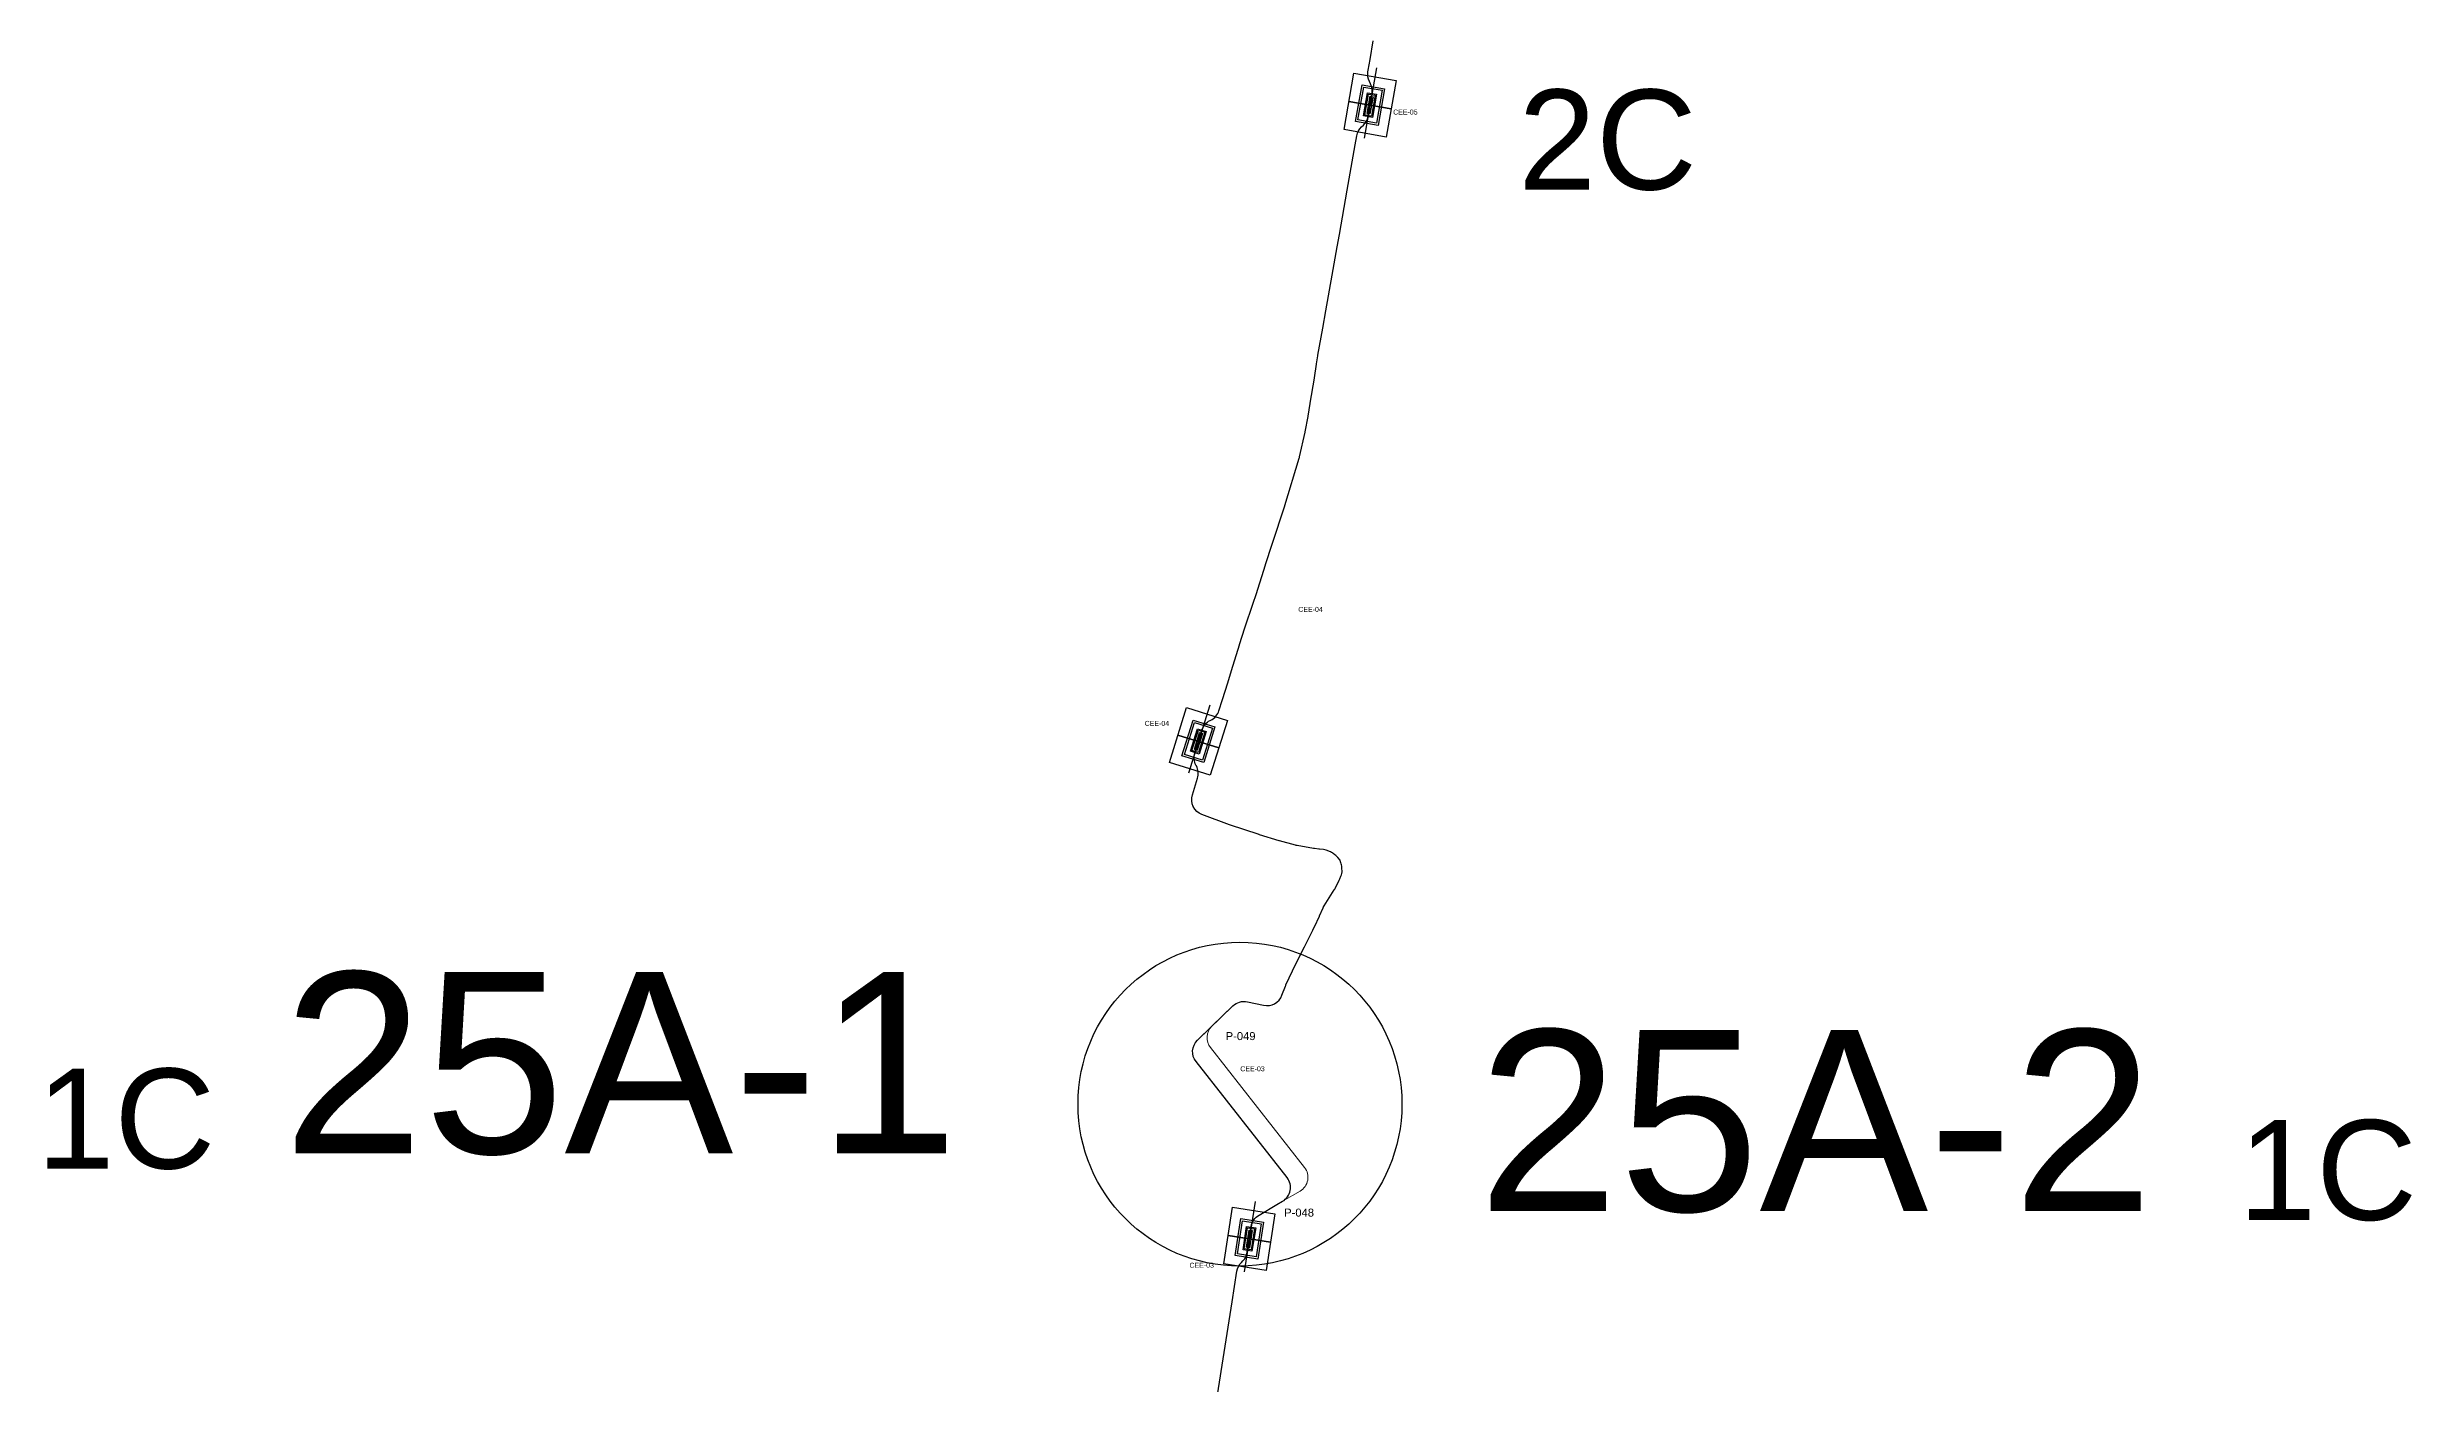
# Model space of a CAD drawing. Header units: metres. Extents: x 454908 to 510509, y 4717009 to 4730077.
# Drawn here: x 500370 to 502734, y 4721768 to 4723104 of the extents above; entities that cross this region are included whole.
import ezdxf

# ---------------------------------------------------------------- set-up
doc = ezdxf.new("R2010")
doc.units = ezdxf.units.M
doc.header["$LTSCALE"] = 0.01
doc.header["$MEASUREMENT"] = 0
doc.layers.get('0').update_dxf_attribs({"lineweight": 0})
for name, color, linetype in [('--PHD', 6, 'Continuous'), ('....pat directa', 5, 'Continuous'), ('10TRZ_LINEA_PK', 4, 'Continuous'), ('CE', 7, 'Continuous')]:
    doc.layers.add(name, color=color, linetype=linetype)
for name, color, linetype, lineweight in [('--PUNTOS NOTABLES', 7, 'Continuous', 0), ('LEAR TRAMOS AEREOS TEXTO', 2, 'Continuous', 0), ('LEAR TRAMOS SUBTERRANEOS 1c', 5, 'Continuous', 0), ('LEAR TRAMOS SUBTERRANEOS 2c', 7, 'Continuous', 0), ('NUMERO CIRCUITOS', 6, 'Continuous', 0)]:
    doc.layers.add(name, color=color, linetype=linetype, lineweight=lineweight)
doc.styles.add('SOLARIA 2', font='arial.ttf')
doc.styles.get("Standard").update_dxf_attribs({"font": 'arial.ttf'})

# ---------------------------------------------------------------- blocks, each defined once
blk = doc.blocks.new('A$Cf7c1e7a3')
at = {"color": 3}
for points in [[(17.8, 39.7), (43.2, 5.1)], [(17.8, 39.7), (43.2, 5.1)], [(43.2, 5.1), (17.8, 39.7)]]:
    blk.add_lwpolyline(points, dxfattribs=at)
at = {"layer": '10TRZ_LINEA_PK', "color": 5}
for points in [[(41, 56.6), (66.3, 22), (20, -11.9), (-5.3, 22.7)], [(38.8, 42.6), (52.4, 24.2), (22.2, 2.1), (8.7, 20.5)], [(37.4, 33), (42.7, 25.7), (23.7, 11.7), (18.3, 19.1)]]:
    blk.add_lwpolyline(points, close=True, dxfattribs=at)
at = {"layer": '10TRZ_LINEA_PK', "color": 41, "true_color": 0xf4ee51}
blk.add_lwpolyline([(0, 0), (57.5, 42.1)], dxfattribs=at)
at = {"layer": '10TRZ_LINEA_PK', "color": 1}
for points in [[(38.4, 39.8), (49.6, 24.6), (22.6, 4.9), (11.5, 20.1)], [(37.1, 31.5), (41.2, 25.9), (23.9, 13.3), (19.9, 18.8)], [(36.7, 28.7), (38.4, 26.3), (24.4, 16), (22.6, 18.4), (36.7, 28.7)]]:
    blk.add_lwpolyline(points, close=True, dxfattribs=at)
at = {"layer": '10TRZ_LINEA_PK', "color": 5}
blk.add_lwpolyline([(43.2, 5.1), (17.8, 39.7)], dxfattribs=at)
at = {"layer": '10TRZ_LINEA_PK', "color": 1}
blk.add_lwpolyline([(22.6, 18.4), (38.4, 26.3), (36.7, 28.7), (24.4, 16)], dxfattribs=at)

msp = doc.modelspace()

# ---------------------------------------------------------------- linework, layer by layer
at = {"layer": '--PHD'}
msp.add_circle((501562.267, 4722047.112), 161.933, dxfattribs=at)
at = {"layer": '....pat directa', "color": 4}
for points in [[(501692.353, 4723046.129), (501694.328, 4723057.409, 0.15965579), (501692.904, 4723067.27), (501691.739, 4723069.622, -0.15722119), (501690.29, 4723079.334), (501690.623, 4723081.202), (501692.348, 4723091.798, -0.00113788), (501692.36, 4723091.869), (501695.446, 4723110.291, -0.00267255)], [(501520.697, 4722409.856), (501524.239, 4722421.193, -0.20425466), (501532.379, 4722430.744), (501533.148, 4722431.127, 0.20263203), (501541.257, 4722440.583), (501544.783, 4722451.628), (501549.996, 4722468.478, 0.00023911), (501550, 4722468.493), (501553.806, 4722480.836, 0.00007247), (501553.807, 4722480.841), (501561.734, 4722506.578, -0.00540741), (501561.839, 4722506.908), (501567.271, 4722523.279, -0.0000028), (501567.271, 4722523.279), (501575.486, 4722548.033, 0.00254291), (501575.536, 4722548.188), (501578.312, 4722556.847, 0.00005633), (501578.313, 4722556.85), (501587.809, 4722586.493, -0.00164914), (501587.841, 4722586.593), (501594.602, 4722607.229, 0.00011264), (501594.604, 4722607.236), (501607.104, 4722645.447, 0.00577531), (501607.214, 4722645.799), (501621.528, 4722693.238, 0.01717311), (501621.809, 4722694.3), (501627.433, 4722718.943, 0.00928256), (501627.555, 4722719.525), (501630.443, 4722734.77, 0.00609192), (501630.511, 4722735.154), (501632.606, 4722747.906, -0.00155785), (501632.623, 4722748.004), (501636.886, 4722772.977, 0.00678149), (501636.953, 4722773.406), (501638.924, 4722787.193, -0.00154475), (501638.938, 4722787.291), (501640.172, 4722795.555, -0.00668149), (501640.24, 4722795.977), (501645.036, 4722823.117, -0.00006649), (501645.036, 4722823.121), (501648.101, 4722840.443, -0.00040269), (501648.106, 4722840.468), (501654.46, 4722876.042, -0.00038868), (501654.464, 4722876.066), (501659.557, 4722904.323, -0.00009155), (501659.558, 4722904.328), (501661.804, 4722916.767, 0.00145973), (501661.821, 4722916.859), (501669.533, 4722961.037, -0.0004823), (501669.538, 4722961.067), (501674.534, 4722989.362, -0.00017561), (501674.536, 4722989.373), (501677.577, 4723006.523), (501679.147, 4723015.492, -0.15992617), (501683.848, 4723024.295), (501685.677, 4723026.046, 0.15992617), (501690.378, 4723034.849), (501692.353, 4723046.129)], [(501571.621, 4721912.412), (501573.585, 4721924.897, -0.22545174), (501581.333, 4721936.234), (501599.123, 4721946.604), (501604.873, 4721949.956, 0.45523221), (501609.398, 4721973.662), (501518.339, 4722089.6, -0.38396403), (501519.782, 4722110.968), (501555.185, 4722145.307, -0.25083096), (501569.705, 4722149.46), (501585.92, 4722145.955, 0.37202693), (501604.28, 4722155.972), (501607.721, 4722165.139, -0.0215265), (501608.26, 4722166.406), (501618.238, 4722187.322, -0.0023012), (501618.302, 4722187.454), (501622.404, 4722195.852, -0.00309013), (501622.492, 4722196.029), (501626.754, 4722204.489, 0.00067737), (501626.773, 4722204.528), (501635.081, 4722221.129, 0.00033186), (501635.091, 4722221.148), (501636.597, 4722224.169, 0.00706051), (501636.793, 4722224.576), (501641.74, 4722235.237, 0.00117945), (501641.772, 4722235.306), (501645.482, 4722243.403, -0.03310079), (501646.489, 4722245.265), (501656.624, 4722261.357, 0.02600938), (501657.437, 4722262.808), (501661.6, 4722271.252, 0.01923759), (501662.101, 4722272.376), (501663.198, 4722275.114, 0.04181445), (501663.981, 4722277.668), (501664.336, 4722279.301), (501664.308, 4722280.233, -0.005607), (501664.301, 4722280.592), (501664.287, 4722282.537, 0.08045381), (501663.431, 4722287.58), (501663.03, 4722288.757, -0.00953608), (501662.844, 4722289.338), (501662.363, 4722290.947), (501659.968, 4722293.825, 0.0584884), (501657.264, 4722296.395), (501655.567, 4722297.666, 0.03256196), (501653.823, 4722298.803), (501652.71, 4722299.43, 0.05629701), (501649.403, 4722300.83), (501648.404, 4722301.125, 0.04039255), (501645.878, 4722301.656), (501641.678, 4722302.189, 0.00918098), (501641.094, 4722302.253), (501636.94, 4722302.626, -0.02031726), (501635.651, 4722302.795), (501619.319, 4722305.613, -0.02469024), (501617.778, 4722305.958), (501601.801, 4722310.374, -0.00717104), (501601.361, 4722310.502), (501581.737, 4722316.537, -0.00379968), (501581.505, 4722316.61), (501551.776, 4722326.263), (501524.289, 4722336.653, -0.3968551), (501514.67, 4722356.375), (501519.856, 4722373.036, 0.20082924), (501518.689, 4722385.336), (501518.283, 4722386.094, -0.20109991), (501517.121, 4722398.409), (501520.697, 4722409.856)], [(501534.018, 4721720.497), (501546.397, 4721798.615, 0.00001257), (501546.397, 4721798.616), (501554.432, 4721849.338), (501559.27, 4721880.092, -0.15692057), (501563.686, 4721888.843), (501565.1, 4721890.276, 0.15692057), (501569.515, 4721899.026), (501571.621, 4721912.412)]]:
    msp.add_lwpolyline(points, format="xyb", dxfattribs=at)
at = {"layer": 'LEAR TRAMOS SUBTERRANEOS 1c'}
for points in [[(501604.873, 4721949.956, 0.45523221), (501609.398, 4721973.662), (501518.339, 4722089.6, -0.38396403), (501519.782, 4722110.968), (501534.217, 4722124.969)], [(501534.217, 4722124.969, 0.38396403), (501532.774, 4722103.601), (501626.842, 4721983.831, -0.45523221), (501622.317, 4721960.125), (501604.873, 4721949.956)]]:
    msp.add_lwpolyline(points, format="xyb", dxfattribs=at)
at = {"layer": 'LEAR TRAMOS SUBTERRANEOS 2c'}
for points in [[(501534.217, 4722124.969), (501555.185, 4722145.307, -0.25083096), (501569.705, 4722149.46), (501585.92, 4722145.955, 0.37202693), (501604.28, 4722155.972), (501607.721, 4722165.139, -0.0215265), (501608.26, 4722166.406), (501618.238, 4722187.322, -0.0023012), (501618.302, 4722187.454), (501622.404, 4722195.852, -0.00309013), (501622.492, 4722196.029), (501626.754, 4722204.489, 0.00067737), (501626.773, 4722204.528), (501635.081, 4722221.129, 0.00033186), (501635.091, 4722221.148), (501636.597, 4722224.169, 0.00706051), (501636.793, 4722224.576), (501641.74, 4722235.237, 0.00117945), (501641.772, 4722235.306), (501645.482, 4722243.403, -0.03310079), (501646.489, 4722245.265), (501656.624, 4722261.357, 0.02600938), (501657.437, 4722262.808), (501661.6, 4722271.252, 0.01923759), (501662.101, 4722272.376), (501663.198, 4722275.114, 0.04181445), (501663.981, 4722277.668), (501664.336, 4722279.301), (501664.308, 4722280.233, -0.005607), (501664.301, 4722280.592), (501664.287, 4722282.537, 0.08045381), (501663.431, 4722287.58), (501663.03, 4722288.757, -0.00953608), (501662.844, 4722289.338), (501662.363, 4722290.947), (501659.968, 4722293.825, 0.0584884), (501657.264, 4722296.395), (501655.567, 4722297.666, 0.03256196), (501653.823, 4722298.803), (501652.71, 4722299.43, 0.05629701), (501649.403, 4722300.83), (501648.404, 4722301.125, 0.04039255), (501645.878, 4722301.656), (501641.678, 4722302.189, 0.00918098), (501641.094, 4722302.253), (501636.94, 4722302.626, -0.02031726), (501635.651, 4722302.795), (501619.319, 4722305.613, -0.02469024), (501617.778, 4722305.958), (501601.801, 4722310.374, -0.00717104), (501601.361, 4722310.502), (501581.737, 4722316.537, -0.00379968), (501581.505, 4722316.61), (501551.776, 4722326.263), (501524.289, 4722336.653, -0.3968551), (501514.67, 4722356.375), (501519.856, 4722373.036, 0.20082924), (501518.689, 4722385.336), (501518.283, 4722386.094, -0.20109991), (501517.121, 4722398.409), (501524.239, 4722421.193, -0.20425466), (501532.379, 4722430.744), (501533.148, 4722431.127, 0.20263203), (501541.257, 4722440.583), (501544.783, 4722451.628), (501549.996, 4722468.478, 0.00023911), (501550, 4722468.493), (501553.806, 4722480.836, 0.00007247), (501553.807, 4722480.841), (501561.734, 4722506.578, -0.00540741), (501561.839, 4722506.908), (501567.271, 4722523.279, -0.0000028), (501567.271, 4722523.279), (501575.486, 4722548.033, 0.00254291), (501575.536, 4722548.188), (501578.312, 4722556.847, 0.00005633), (501578.313, 4722556.85), (501587.809, 4722586.493, -0.00164914), (501587.841, 4722586.593), (501594.602, 4722607.229, 0.00011264), (501594.604, 4722607.236), (501607.104, 4722645.447, 0.00577531), (501607.214, 4722645.799), (501621.528, 4722693.238, 0.01717311), (501621.809, 4722694.3), (501627.433, 4722718.943, 0.00928256), (501627.555, 4722719.525), (501630.443, 4722734.77, 0.00609192), (501630.511, 4722735.154), (501632.606, 4722747.906, -0.00155785), (501632.623, 4722748.004), (501636.886, 4722772.977, 0.00678149), (501636.953, 4722773.406), (501638.924, 4722787.193, -0.00154475), (501638.938, 4722787.291), (501640.172, 4722795.555, -0.00668149), (501640.24, 4722795.977), (501645.036, 4722823.117, -0.00006649), (501645.036, 4722823.121), (501648.101, 4722840.443, -0.00040269), (501648.106, 4722840.468), (501654.46, 4722876.042, -0.00038868), (501654.464, 4722876.066), (501659.557, 4722904.323, -0.00009155), (501659.558, 4722904.328), (501661.804, 4722916.767, 0.00145973), (501661.821, 4722916.859), (501669.533, 4722961.037, -0.0004823), (501669.538, 4722961.067), (501674.534, 4722989.362, -0.00017561), (501674.536, 4722989.373), (501677.577, 4723006.523), (501679.147, 4723015.492, -0.15992617), (501683.848, 4723024.295), (501685.677, 4723026.046, 0.15992617), (501690.378, 4723034.849), (501694.328, 4723057.409, 0.15965579), (501692.904, 4723067.27), (501691.739, 4723069.622, -0.15722119), (501690.29, 4723079.334), (501690.623, 4723081.202), (501692.348, 4723091.798, -0.00113788), (501692.36, 4723091.869), (501695.446, 4723110.291, -0.00267255)], [(501534.018, 4721720.497), (501546.397, 4721798.615, 0.00001257), (501546.397, 4721798.616), (501554.432, 4721849.338), (501559.27, 4721880.092, -0.15692057), (501563.686, 4721888.843), (501565.1, 4721890.276, 0.15692057), (501569.515, 4721899.026), (501573.585, 4721924.897, -0.22545174), (501581.333, 4721936.234), (501604.873, 4721949.956)]]:
    msp.add_lwpolyline(points, format="xyb", dxfattribs=at)

# ---------------------------------------------------------------- block references
at = {"layer": '10TRZ_LINEA_PK', "color": 1}
for p, rotation in [((501698.876, 4723083.393), 223.8458781046361), ((501698.876, 4723083.393), 223.8458781046361), ((501531.98, 4722445.97), 216.4255977872531), ((501531.98, 4722445.97), 216.4255977872531), ((501577.501, 4721949.788), 224.835258181024), ((501577.501, 4721949.788), 224.835258181024)]:
    msp.add_blockref('A$Cf7c1e7a3', p, dxfattribs=dict(at, rotation=rotation))

# ---------------------------------------------------------------- texts
at = {"layer": '--PUNTOS NOTABLES', "char_height": 8, "attachment_point": 1, "style": 'SOLARIA 2'}
for s, insert in [('P-049', (501548, 4722119.169)), ('P-048', (501606.5, 4721942.669))]:
    msp.add_mtext_dynamic_manual_height_columns(s, width=220.42992, gutter_width=4532.036, heights=[0], dxfattribs=dict(at, insert=insert))
at = {"layer": 'CE', "char_height": 5, "attachment_point": 1}
for s, insert in [('CEE-05', (501715.431, 4723041.693)), ('CEE-05', (501715.431, 4723041.693)), ('CEE-04', (501620.571, 4722544.369)), ('CEE-04', (501467.024, 4722430.37)), ('CEE-03', (501562.569, 4722085.014)), ('CEE-03', (501511.778, 4721888.506)), ('CEE-03', (501511.778, 4721888.506))]:
    msp.add_mtext_dynamic_manual_height_columns(s, width=18.40819, gutter_width=204.745, heights=[0], dxfattribs=dict(at, insert=insert))
at = {"layer": 'LEAR TRAMOS AEREOS TEXTO', "style": 'SOLARIA 2'}
for s, p in [('25A-1', (500605.141, 4721997.848)), ('25A-2', (501800.061, 4721940.102))]:
    msp.add_text(s, height=181.2814, dxfattribs=at).set_placement(p)
at = {"layer": 'NUMERO CIRCUITOS', "style": 'SOLARIA 2'}
for s, p in [('2C', (501840.584, 4722961.665)), ('1C', (500359.03, 4721982.701)), ('1C', (502560.703, 4721931.272))]:
    msp.add_text(s, height=100, dxfattribs=at).set_placement(p)

doc.saveas('drawing.dxf')
